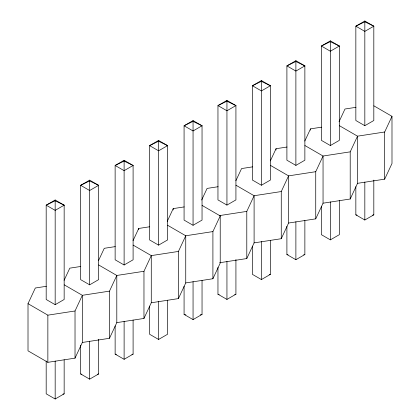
<?xml version="1.0" encoding="UTF-8"?>
<svg xmlns="http://www.w3.org/2000/svg" width="420" height="420" viewBox="0 0 420 420"><rect width="100%" height="100%" fill="white"/><g stroke="black" fill="none" stroke-linecap="round" stroke-linejoin="round"><path stroke-width="0.63" d="M55.172 199.988L55.172 304.679L64.155 299.492L64.155 205.175L55.172 199.988L46.184 205.175L46.184 299.492L55.172 304.679M89.644 180.138L89.644 284.834L98.627 279.641L98.627 185.325L89.644 180.138L80.656 185.325L80.656 279.641L89.644 284.834M124.115 160.288L124.115 264.983L133.098 259.796L133.098 165.475L124.115 160.288L115.133 165.475L115.133 259.796L124.115 264.983M158.587 140.438L158.587 245.133L167.57 239.946L167.57 145.625L158.587 140.438L149.604 145.625L149.604 239.946L158.587 245.133M193.058 120.587L193.058 225.283L202.041 220.096L202.041 125.774L193.058 120.587L184.076 125.774L184.076 220.096L193.058 225.283M226.942 100.401L226.942 205.091L235.924 199.904L235.924 105.588L226.942 100.401L217.959 105.588L217.959 199.904L226.942 205.091M261.413 80.551L261.413 185.241L252.43 180.054L252.43 85.738L261.413 80.551L270.396 85.738L270.396 180.054L261.413 185.241M295.885 60.701L295.885 165.396L286.902 160.204L286.902 65.888L295.885 60.701L304.868 65.888L304.868 160.204L295.885 165.396M330.356 40.85L330.356 145.546L339.344 140.359L339.344 46.037L330.356 40.85L321.373 46.037L321.373 140.359L330.356 145.546M364.828 21L364.828 125.695L373.816 120.508L373.816 26.187L364.828 21L355.845 26.187L355.845 120.508L364.828 125.695M64.187 284.807L82.331 295.312L82.331 342.473L75.023 358.144L47.859 362.324L28.009 350.831L28.009 303.671L35.322 288.005L46.316 286.309M64.108 280.34L69.794 268.154L80.787 266.464M75.023 358.144L75.023 310.984L82.331 295.312L109.494 291.133L116.802 275.462L143.966 271.283L151.274 255.612L178.437 251.433L185.745 235.767L212.909 231.583L220.222 215.917L202.052 205.396M98.579 260.489L104.265 248.304L115.258 246.614M133.051 240.644L138.737 228.454L149.73 226.763M82.331 342.473L109.494 338.294L116.802 322.623L116.802 275.462L98.658 264.957M167.249 221.372L173.208 208.603L184.202 206.913M116.802 322.623L143.966 318.444L151.274 302.773L151.274 255.612L133.13 245.107M201.679 200.02L207.091 188.417L218.085 186.722M151.274 302.773L178.437 298.594L185.745 282.923L185.745 235.767L167.601 225.262M235.877 180.752L241.563 168.567L252.556 166.871M185.745 282.923L212.909 278.744L220.222 263.072L220.222 215.917M219.629 262.736L246.792 258.557L246.792 211.397L254.1 195.725L281.264 191.546L288.572 175.875L315.735 171.696L323.048 156.025L350.207 151.846L357.52 136.174L384.678 131.995L391.991 116.33L373.842 105.819M270.349 160.902L276.034 148.717L287.028 147.026M246.792 258.557L254.1 242.886L254.1 195.725L235.956 185.22M304.82 141.052L310.506 128.867L321.5 127.176M254.1 242.886L281.264 238.707L288.572 223.036L288.572 175.875L270.428 165.37M339.024 121.784L344.978 109.016L355.971 107.326M288.572 223.036L315.735 218.857L323.048 203.185L323.048 156.025L304.899 145.52M323.048 203.185L350.207 199.007L357.52 183.335L357.52 136.174L339.37 125.669M357.52 183.335L384.678 179.156L391.991 163.485L391.991 116.33M217.959 267.372L217.959 294.226L226.942 299.413L235.924 294.226L235.924 259.507M252.43 246.209L252.43 274.375L261.413 279.562L270.396 274.375L270.396 240.314M286.902 226.359L286.902 254.525L295.885 259.712L304.868 254.525L304.868 220.463M321.373 206.509L321.373 234.675L330.356 239.862L339.344 234.675L339.344 200.618M355.845 186.664L355.845 214.825L364.828 220.012L373.816 214.825L373.816 180.112M46.184 361.064L46.184 393.813L55.172 399L64.155 393.813L64.155 359.751M80.656 345.145L80.656 373.963L89.644 379.15L98.627 373.963L98.627 339.25M115.133 325.946L115.133 354.113L124.115 359.3L133.098 354.113L133.098 320.056M149.604 306.101L149.604 334.262L158.587 339.449L167.57 334.262L167.57 300.206M184.076 286.251L184.076 314.412L193.058 319.599L202.041 314.412L202.041 280.355M372.624 215.14L373.816 214.825M303.676 254.84L304.868 254.525M269.204 274.685L270.396 274.375M234.733 294.536L235.924 294.226M200.256 314.885L202.041 314.412M131.906 354.428L133.098 354.113M97.435 374.278L98.627 373.963M62.963 394.123L64.155 393.813M219.629 215.576L246.792 211.397M28.009 303.671L47.859 315.163L75.023 310.984M355.845 214.825L357.047 215.14M286.902 254.525L288.104 254.84M217.959 294.226L219.161 294.536M184.076 314.412L185.882 314.885M115.133 354.113L116.335 354.428M80.656 373.963L81.863 374.278M384.678 131.995L384.678 179.156M364.828 182.023L364.828 220.012M350.207 151.846L350.207 199.007M330.356 201.873L330.356 239.862M315.735 171.696L315.735 218.857M310.506 128.867L310.506 130.174M295.885 221.723L295.885 259.712M281.264 191.546L281.264 238.707M276.034 148.717L276.034 150.024M261.413 241.573L261.413 279.562M226.942 261.424L226.942 299.413M212.909 231.583L212.909 278.744M193.058 281.61L193.058 319.599M178.437 251.433L178.437 298.594M173.208 208.603L173.208 209.916M158.587 301.46L158.587 339.449M143.966 271.283L143.966 318.444M138.737 228.454L138.737 229.766M124.115 321.31L124.115 359.3M109.494 291.133L109.494 338.294M89.644 341.161L89.644 379.15M55.172 361.011L55.172 399M47.859 315.163L47.859 362.324M235.924 105.588L226.942 110.775L217.959 105.588L226.9 101.194L235.924 105.588M270.396 85.738L261.413 90.925L252.43 85.738L261.371 81.344L270.396 85.738M304.868 65.888L295.885 71.075L286.902 65.888L295.843 61.493L304.868 65.888M339.344 46.037L330.356 51.224L321.373 46.037L330.314 41.648L339.344 46.037M373.816 26.187L364.828 31.374L355.845 26.187L364.786 21.798L373.816 26.187M64.155 205.175L55.172 210.362L46.184 205.175L55.13 200.781L64.155 205.175M98.627 185.325L89.644 190.512L80.656 185.325L89.602 180.931L98.627 185.325M133.098 165.475L124.115 170.662L115.133 165.475L124.073 161.086L133.098 165.475M167.57 145.625L158.587 150.811L149.604 145.625L158.545 141.236L167.57 145.625M202.041 125.774L193.058 130.961L184.076 125.774L193.016 121.385L202.041 125.774"/></g></svg>
